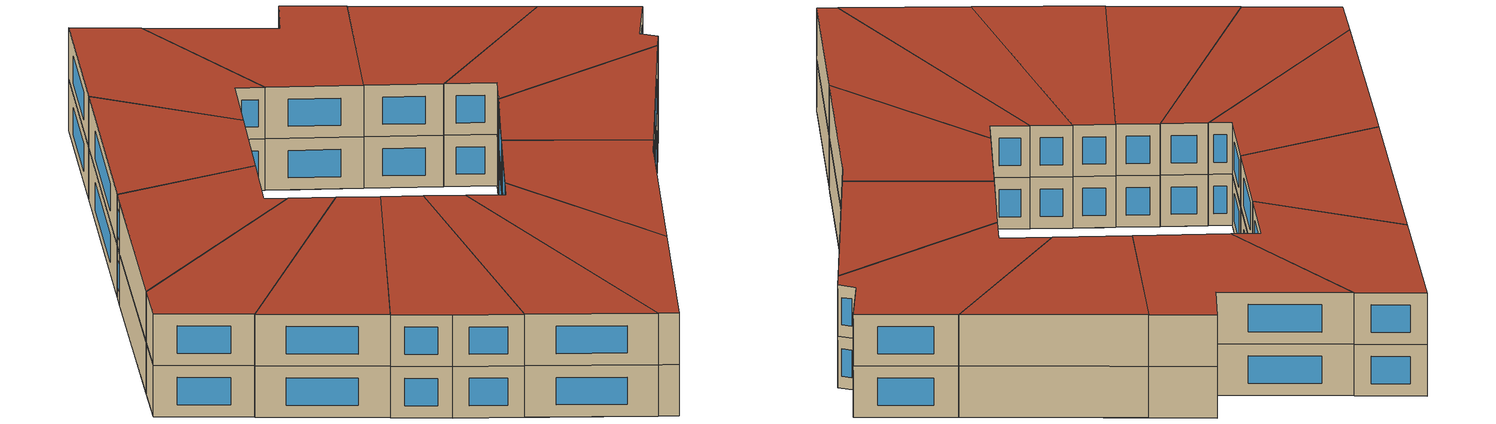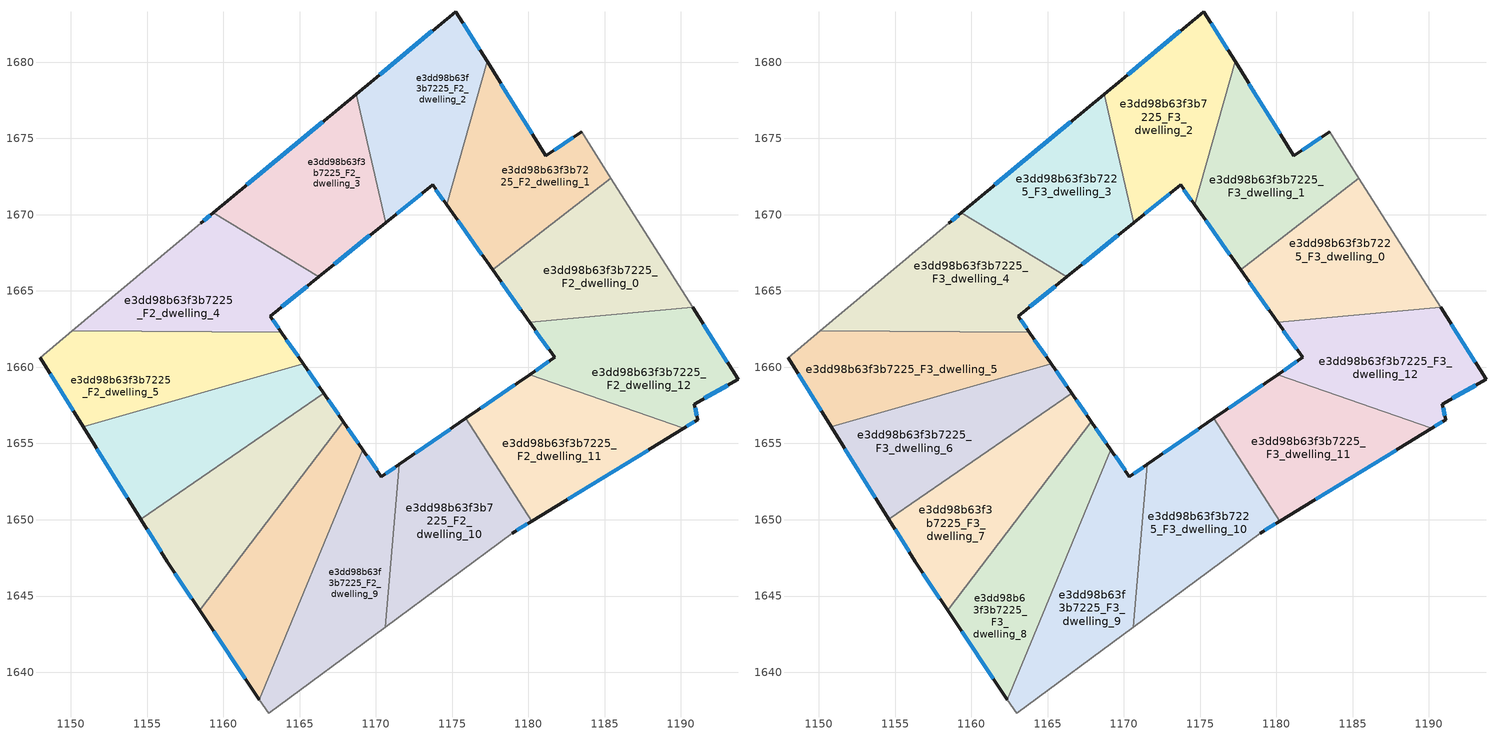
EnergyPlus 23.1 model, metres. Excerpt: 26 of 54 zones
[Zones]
e3dd98b63f3b7225_F2_dwelling_0
 floor to e3dd98b63f3b7225_F1_dwelling_11 (EU_floor_Construction): 1186.7,1670.37 1190.77,1663.92 1180.08,1662.95 1178.22,1665.59 z6
 floor to e3dd98b63f3b7225_F1_dwelling_12 (EU_floor_Construction): 1185.41,1672.4 1186.7,1670.37 1178.22,1665.59 1177.66,1666.39 z6
 wall outside (EU_wall_Construction): 1177.66,1666.39 1180.08,1662.95 z6:9
 wall to e3dd98b63f3b7225_F2_dwelling_1 (EU_wall_Construction): 1185.41,1672.4 1177.66,1666.39 z6:9
 wall adiabatic (EU_wall_Construction): 1190.77,1663.92 1185.41,1672.4 z6:9
 wall to e3dd98b63f3b7225_F2_dwelling_12 (EU_wall_Construction): 1180.08,1662.95 1190.77,1663.92 z6:9
 window (EU_Window_Construction): 1178.23,1665.58 1179.51,1663.76 z6.7:8.3
e3dd98b63f3b7225_F2_dwelling_1
 floor to e3dd98b63f3b7225_F1_dwelling_12 (EU_floor_Construction): 1183.48,1675.45 1185.41,1672.4 1177.66,1666.39 1175.72,1669.13 1179.43,1676.62 1181.15,1673.85 z6
 floor to e3dd98b63f3b7225_F1_dwelling_13 (EU_floor_Construction): 1177.29,1680.05 1179.43,1676.62 1175.72,1669.13 1174.65,1670.64 z6
 wall outside (EU_wall_Construction): 1174.65,1670.64 1177.66,1666.39 / 1183.48,1675.45 1181.15,1673.85 1177.29,1680.05 z6:9
 wall adiabatic (EU_wall_Construction): 1185.41,1672.4 1183.48,1675.45 z6:9
 wall to e3dd98b63f3b7225_F2_dwelling_2 (EU_wall_Construction): 1177.29,1680.05 1174.65,1670.64 z6:9
 window (EU_Window_Construction): 1175.36,1669.64 1176.95,1667.39 / 1180.25,1675.31 1178.2,1678.59 / 1182.94,1675.08 1181.7,1674.23 z6.7:8.3
e3dd98b63f3b7225_F2_dwelling_10
 floor to e3dd98b63f3b7225_F1_dwelling_8 (EU_floor_Construction): 1175.79,1656.56 1179.97,1649.75 1178.94,1649.12 1171.05,1643.28 1171.74,1653.77 z6
 floor to e3dd98b63f3b7225_F1_dwelling_9 (EU_floor_Construction): 1175.9,1656.64 1180.23,1649.92 1179.97,1649.75 1175.79,1656.56 z6
 floor to e3dd98b63f3b7225_F1_dwelling_7 (EU_floor_Construction): 1171.74,1653.77 1171.05,1643.28 1170.62,1642.96 1171.55,1653.64 z6
 wall outside (EU_wall_Construction): 1175.9,1656.64 1171.55,1653.64 / 1178.94,1649.12 1180.23,1649.92 z6:9
 wall to e3dd98b63f3b7225_F2_dwelling_9 (EU_wall_Construction): 1171.55,1653.64 1170.62,1642.96 z6:9
 wall to e3dd98b63f3b7225_F2_dwelling_11 (EU_wall_Construction): 1180.23,1649.92 1175.9,1656.64 z6:9
 wall adiabatic (EU_wall_Construction): 1170.62,1642.96 1178.94,1649.12 z6:9
 window (EU_Window_Construction): 1174.88,1655.94 1172.57,1654.35 / 1179.24,1649.31 1179.93,1649.73 z6.7:8.3
e3dd98b63f3b7225_F2_dwelling_11
 floor to e3dd98b63f3b7225_F1_dwelling_9 (EU_floor_Construction): 1189.22,1655.41 1180.23,1649.92 1175.9,1656.64 1179.7,1659.25 z6
 floor to e3dd98b63f3b7225_F1_dwelling_10 (EU_floor_Construction): 1190.18,1656 1189.22,1655.41 1179.7,1659.25 1180.09,1659.52 z6
 wall outside (EU_wall_Construction): 1180.09,1659.52 1175.9,1656.64 / 1180.23,1649.92 1190.18,1656 z6:9
 wall to e3dd98b63f3b7225_F2_dwelling_12 (EU_wall_Construction): 1190.18,1656 1180.09,1659.52 z6:9
 window (EU_Window_Construction): 1179.11,1658.85 1176.89,1657.32 / 1182.57,1651.34 1187.84,1654.57 z6.7:8.3
e3dd98b63f3b7225_F2_dwelling_12
 floor to e3dd98b63f3b7225_F1_dwelling_10 (EU_floor_Construction): 1191.68,1662.48 1193.74,1659.22 1190.87,1657.57 1191.11,1656.57 1190.18,1656 1180.09,1659.52 1181.71,1660.64 1180.51,1662.34 z6
 floor to e3dd98b63f3b7225_F1_dwelling_11 (EU_floor_Construction): 1190.77,1663.92 1191.68,1662.48 1180.51,1662.34 1180.08,1662.95 z6
 wall outside (EU_wall_Construction): 1180.08,1662.95 1181.71,1660.64 1180.09,1659.52 / 1190.18,1656 1191.11,1656.57 1190.87,1657.57 1193.74,1659.22 1190.77,1663.92 z6:9
 window (EU_Window_Construction): 1181.33,1660.38 1180.47,1659.79 / 1180.47,1662.41 1181.33,1661.18 / 1193.04,1660.32 1191.47,1662.82 / 1191.54,1657.95 1193.07,1658.83 / 1191.05,1656.8 1190.92,1657.33 / 1190.4,1656.14 1190.89,1656.44 z6.7:8.3
e3dd98b63f3b7225_F2_dwelling_2
 floor to e3dd98b63f3b7225_F1_dwelling_13 (EU_floor_Construction): 1175.25,1683.32 1177.29,1680.05 1174.65,1670.64 1173.72,1671.96 1172.3,1670.81 1172.3,1680.87 z6
 floor to e3dd98b63f3b7225_F1_dwelling_0 (EU_floor_Construction): 1172.3,1680.87 1172.3,1670.81 1170.64,1669.47 1168.72,1677.91 z6
 wall outside (EU_wall_Construction): 1170.65,1669.47 1173.72,1671.96 1174.65,1670.64 / 1177.29,1680.05 1175.25,1683.32 1168.72,1677.91 z6:9
 wall to e3dd98b63f3b7225_F2_dwelling_3 (EU_wall_Construction): 1168.72,1677.91 1170.65,1669.47 z6:9
 window (EU_Window_Construction): 1173.94,1671.65 1174.43,1670.95 / 1171.37,1670.06 1173,1671.38 / 1173.71,1682.05 1170.25,1679.18 / 1176.81,1680.82 1175.73,1682.55 z6.7:8.3
e3dd98b63f3b7225_F2_dwelling_3
 floor to e3dd98b63f3b7225_F1_dwelling_0 (EU_floor_Construction): 1168.72,1677.91 1170.64,1669.47 1168.27,1667.55 1163.61,1673.68 z6
 floor to e3dd98b63f3b7225_F1_dwelling_1 (EU_floor_Construction): 1163.61,1673.68 1168.27,1667.55 1166.26,1665.92 1159.34,1670.14 z6
 wall outside (EU_wall_Construction): 1166.26,1665.92 1170.65,1669.47 / 1168.72,1677.91 1159.34,1670.14 z6:9
 wall to e3dd98b63f3b7225_F2_dwelling_4 (EU_wall_Construction): 1159.34,1670.14 1166.26,1665.92 z6:9
 window (EU_Window_Construction): 1167.29,1666.76 1169.61,1668.64 / 1166.51,1676.08 1161.54,1671.96 z6.7:8.3
e3dd98b63f3b7225_F2_dwelling_4
 floor to e3dd98b63f3b7225_F1_dwelling_1 (EU_floor_Construction): 1166.26,1665.92 1164.13,1664.21 1154.91,1666.42 1158.51,1669.45 1159.34,1670.14 z6
 floor to e3dd98b63f3b7225_F1_dwelling_2 (EU_floor_Construction): 1164.13,1664.21 1163.08,1663.35 1163.8,1662.3 1150.11,1662.4 1154.91,1666.42 z6
 wall outside (EU_wall_Construction): 1163.8,1662.3 1163.08,1663.35 1166.26,1665.92 / 1159.34,1670.14 1158.51,1669.45 z6:9
 wall to e3dd98b63f3b7225_F2_dwelling_5 (EU_wall_Construction): 1150.1,1662.4 1163.8,1662.3 z6:9
 wall adiabatic (EU_wall_Construction): 1158.51,1669.45 1150.1,1662.4 z6:9
 window (EU_Window_Construction): 1163.82,1663.96 1165.51,1665.32 / 1163.63,1662.55 1163.25,1663.11 / 1159.15,1669.97 1158.71,1669.61 z6.7:8.3
e3dd98b63f3b7225_F2_dwelling_5
 floor to e3dd98b63f3b7225_F1_dwelling_2 (EU_floor_Construction): 1163.8,1662.3 1164.43,1661.41 1148.55,1659.72 1147.98,1660.62 1150.11,1662.4 z6
 floor to e3dd98b63f3b7225_F1_dwelling_3 (EU_floor_Construction): 1164.43,1661.41 1165.25,1660.22 1150.81,1656.09 1148.55,1659.72 z6
 wall outside (EU_wall_Construction): 1165.25,1660.22 1163.8,1662.3 / 1147.98,1660.62 1150.81,1656.09 z6:9
 wall to e3dd98b63f3b7225_F2_dwelling_6 (EU_wall_Construction): 1150.81,1656.09 1165.25,1660.22 z6:9
 wall adiabatic (EU_wall_Construction): 1150.1,1662.4 1147.98,1660.62 z6:9
 window (EU_Window_Construction): 1164.91,1660.71 1164.14,1661.81 / 1148.65,1659.56 1150.15,1657.15 z6.7:8.3
e3dd98b63f3b7225_F2_dwelling_6
 floor to e3dd98b63f3b7225_F1_dwelling_3 (EU_floor_Construction): 1165.25,1660.22 1165.69,1659.58 1152.06,1654.08 1150.81,1656.09 z6
 floor adiabatic (EU_floor_Construction): 1165.69,1659.58 1166.58,1658.3 1154.59,1650.03 1152.06,1654.08 z6
 wall outside (EU_wall_Construction): 1166.58,1658.3 1165.25,1660.22 / 1150.81,1656.09 1154.59,1650.03 z6:9
 wall to e3dd98b63f3b7225_F2_dwelling_7 (EU_wall_Construction): 1154.59,1650.03 1166.58,1658.3 z6:9
 window (EU_Window_Construction): 1166.27,1658.75 1165.56,1659.77 / 1151.7,1654.67 1153.7,1651.46 z6.7:8.3
e3dd98b63f3b7225_F2_dwelling_7
 floor to e3dd98b63f3b7225_F1_dwelling_5 (EU_floor_Construction): 1166.92,1657.81 1167.87,1656.43 1158.44,1644.08 1156.33,1647.24 1155.57,1648.47 z6
 floor adiabatic (EU_floor_Construction): 1166.58,1658.3 1166.92,1657.81 1155.57,1648.47 1154.59,1650.03 z6
 wall outside (EU_wall_Construction): 1167.87,1656.43 1166.58,1658.3 / 1154.59,1650.03 1156.33,1647.24 1158.44,1644.08 z6:9
 wall to e3dd98b63f3b7225_F2_dwelling_8 (EU_wall_Construction): 1158.44,1644.08 1167.87,1656.43 z6:9
 window (EU_Window_Construction): 1167.57,1656.87 1166.88,1657.86 / 1156.83,1646.5 1157.95,1644.82 / 1155,1649.38 1155.92,1647.9 z6.7:8.3
e3dd98b63f3b7225_F2_dwelling_8
 floor to e3dd98b63f3b7225_F1_dwelling_5 (EU_floor_Construction): 1167.87,1656.43 1168.11,1656.09 1159.18,1642.98 1158.44,1644.08 z6
 floor to e3dd98b63f3b7225_F1_dwelling_6 (EU_floor_Construction): 1168.11,1656.09 1169.14,1654.6 1162.37,1638.21 1159.18,1642.98 z6
 wall outside (EU_wall_Construction): 1169.14,1654.6 1167.87,1656.43 / 1158.44,1644.08 1162.37,1638.21 z6:9
 wall to e3dd98b63f3b7225_F2_dwelling_9 (EU_wall_Construction): 1162.37,1638.21 1169.14,1654.6 z6:9
 window (EU_Window_Construction): 1168.84,1655.03 1168.17,1656 / 1159.36,1642.7 1161.45,1639.59 z6.7:8.3
e3dd98b63f3b7225_F2_dwelling_9
 floor to e3dd98b63f3b7225_F1_dwelling_6 (EU_floor_Construction): 1169.14,1654.6 1169.29,1654.39 1162.83,1637.53 1162.37,1638.21 z6
 floor to e3dd98b63f3b7225_F1_dwelling_7 (EU_floor_Construction): 1171.55,1653.64 1170.62,1642.96 1162.98,1637.3 1162.83,1637.53 1169.29,1654.39 1170.37,1652.83 z6
 wall outside (EU_wall_Construction): 1171.55,1653.64 1170.37,1652.83 1169.14,1654.6 z6:9
 wall adiabatic (EU_wall_Construction): 1162.37,1638.21 1162.98,1637.3 1170.62,1642.96 z6:9
 window (EU_Window_Construction): 1170.08,1653.24 1169.43,1654.18 / 1171.27,1653.45 1170.64,1653.02 z6.7:8.3
e3dd98b63f3b7225_F3_dwelling_0
 floor to e3dd98b63f3b7225_F2_dwelling_0 (EU_floor_Construction): 1185.41,1672.4 1190.77,1663.92 1180.08,1662.95 1177.66,1666.39 z9
 wall outside (EU_wall_Construction): 1177.66,1666.39 1180.08,1662.95 z9:12
 wall to e3dd98b63f3b7225_F3_dwelling_1 (EU_wall_Construction): 1185.41,1672.4 1177.66,1666.39 z9:12
 wall adiabatic (EU_wall_Construction): 1190.77,1663.92 1185.41,1672.4 z9:12
 wall to e3dd98b63f3b7225_F3_dwelling_12 (EU_wall_Construction): 1180.08,1662.95 1190.77,1663.92 z9:12
 window (EU_Window_Construction): 1178.23,1665.58 1179.51,1663.76 z9.7:11.3
 roof outside (EU_roof_Construction): 1190.77,1663.92 1185.41,1672.4 1177.66,1666.39 1180.08,1662.95 z12
e3dd98b63f3b7225_F3_dwelling_1
 floor to e3dd98b63f3b7225_F2_dwelling_1 (EU_floor_Construction): 1183.48,1675.45 1185.41,1672.4 1177.66,1666.39 1174.65,1670.64 1177.29,1680.05 1181.15,1673.85 z9
 wall outside (EU_wall_Construction): 1174.65,1670.64 1177.66,1666.39 / 1183.48,1675.45 1181.15,1673.85 1177.29,1680.05 z9:12
 wall adiabatic (EU_wall_Construction): 1185.41,1672.4 1183.48,1675.45 z9:12
 wall to e3dd98b63f3b7225_F3_dwelling_2 (EU_wall_Construction): 1177.29,1680.05 1174.65,1670.64 z9:12
 window (EU_Window_Construction): 1175.36,1669.64 1176.95,1667.39 / 1180.25,1675.31 1178.2,1678.59 / 1182.94,1675.08 1181.7,1674.23 z9.7:11.3
 roof outside (EU_roof_Construction): 1185.41,1672.4 1183.48,1675.45 1181.15,1673.85 1177.29,1680.05 1174.65,1670.64 1177.66,1666.39 z12
e3dd98b63f3b7225_F3_dwelling_10
 floor to e3dd98b63f3b7225_F2_dwelling_10 (EU_floor_Construction): 1175.9,1656.64 1180.23,1649.92 1178.94,1649.12 1170.62,1642.96 1171.55,1653.64 z9
 wall outside (EU_wall_Construction): 1175.9,1656.64 1171.55,1653.64 / 1178.94,1649.12 1180.23,1649.92 z9:12
 wall to e3dd98b63f3b7225_F3_dwelling_9 (EU_wall_Construction): 1171.55,1653.64 1170.62,1642.96 z9:12
 wall to e3dd98b63f3b7225_F3_dwelling_11 (EU_wall_Construction): 1180.23,1649.92 1175.9,1656.64 z9:12
 wall adiabatic (EU_wall_Construction): 1170.62,1642.96 1178.94,1649.12 z9:12
 window (EU_Window_Construction): 1174.88,1655.94 1172.57,1654.35 / 1179.24,1649.31 1179.93,1649.73 z9.7:11.3
 roof outside (EU_roof_Construction): 1178.94,1649.12 1180.23,1649.92 1175.9,1656.64 1171.55,1653.64 1170.62,1642.96 z12
e3dd98b63f3b7225_F3_dwelling_11
 floor to e3dd98b63f3b7225_F2_dwelling_11 (EU_floor_Construction): 1190.18,1656 1180.23,1649.92 1175.9,1656.64 1180.09,1659.52 z9
 wall outside (EU_wall_Construction): 1180.09,1659.52 1175.9,1656.64 / 1180.23,1649.92 1190.18,1656 z9:12
 wall to e3dd98b63f3b7225_F3_dwelling_12 (EU_wall_Construction): 1190.18,1656 1180.09,1659.52 z9:12
 window (EU_Window_Construction): 1179.11,1658.85 1176.89,1657.32 / 1182.57,1651.34 1187.84,1654.57 z9.7:11.3
 roof outside (EU_roof_Construction): 1190.18,1656 1180.09,1659.52 1175.9,1656.64 1180.23,1649.92 z12
e3dd98b63f3b7225_F3_dwelling_12
 floor to e3dd98b63f3b7225_F2_dwelling_12 (EU_floor_Construction): 1190.77,1663.92 1193.74,1659.22 1190.87,1657.57 1191.11,1656.57 1190.18,1656 1180.09,1659.52 1181.71,1660.64 1180.08,1662.95 z9
 wall outside (EU_wall_Construction): 1180.08,1662.95 1181.71,1660.64 1180.09,1659.52 / 1190.18,1656 1191.11,1656.57 1190.87,1657.57 1193.74,1659.22 1190.77,1663.92 z9:12
 window (EU_Window_Construction): 1181.33,1660.38 1180.47,1659.79 / 1180.47,1662.41 1181.33,1661.18 / 1193.04,1660.32 1191.47,1662.82 / 1191.54,1657.95 1193.07,1658.83 / 1191.05,1656.8 1190.92,1657.33 / 1190.4,1656.14 1190.89,1656.44 z9.7:11.3
 roof outside (EU_roof_Construction): 1191.11,1656.57 1190.87,1657.57 1193.74,1659.22 1190.77,1663.92 1180.08,1662.95 1181.71,1660.64 1180.09,1659.52 1190.18,1656 z12
e3dd98b63f3b7225_F3_dwelling_2
 floor to e3dd98b63f3b7225_F2_dwelling_2 (EU_floor_Construction): 1175.25,1683.32 1177.29,1680.05 1174.65,1670.64 1173.72,1671.96 1170.65,1669.47 1168.72,1677.91 z9
 wall outside (EU_wall_Construction): 1170.65,1669.47 1173.72,1671.96 1174.65,1670.64 / 1177.29,1680.05 1175.25,1683.32 1168.72,1677.91 z9:12
 wall to e3dd98b63f3b7225_F3_dwelling_3 (EU_wall_Construction): 1168.72,1677.91 1170.65,1669.47 z9:12
 window (EU_Window_Construction): 1173.94,1671.65 1174.43,1670.95 / 1171.37,1670.06 1173,1671.38 / 1173.71,1682.05 1170.25,1679.18 / 1176.81,1680.82 1175.73,1682.55 z9.7:11.3
 roof outside (EU_roof_Construction): 1174.65,1670.64 1177.29,1680.05 1175.25,1683.32 1168.72,1677.91 1170.65,1669.47 1173.72,1671.96 z12
e3dd98b63f3b7225_F3_dwelling_3
 floor to e3dd98b63f3b7225_F2_dwelling_3 (EU_floor_Construction): 1168.72,1677.91 1170.65,1669.47 1166.26,1665.92 1159.34,1670.14 z9
 wall outside (EU_wall_Construction): 1166.26,1665.92 1170.65,1669.47 / 1168.72,1677.91 1159.34,1670.14 z9:12
 wall to e3dd98b63f3b7225_F3_dwelling_4 (EU_wall_Construction): 1159.34,1670.14 1166.26,1665.92 z9:12
 window (EU_Window_Construction): 1167.29,1666.76 1169.61,1668.64 / 1166.51,1676.08 1161.54,1671.96 z9.7:11.3
 roof outside (EU_roof_Construction): 1170.65,1669.47 1168.72,1677.91 1159.34,1670.14 1166.26,1665.92 z12
e3dd98b63f3b7225_F3_dwelling_4
 floor to e3dd98b63f3b7225_F2_dwelling_4 (EU_floor_Construction): 1166.26,1665.92 1163.08,1663.35 1163.8,1662.3 1150.1,1662.4 1158.51,1669.45 1159.34,1670.14 z9
 wall outside (EU_wall_Construction): 1163.8,1662.3 1163.08,1663.35 1166.26,1665.92 / 1159.34,1670.14 1158.51,1669.45 z9:12
 wall to e3dd98b63f3b7225_F3_dwelling_5 (EU_wall_Construction): 1150.1,1662.4 1163.8,1662.3 z9:12
 wall adiabatic (EU_wall_Construction): 1158.51,1669.45 1150.1,1662.4 z9:12
 window (EU_Window_Construction): 1163.82,1663.96 1165.51,1665.32 / 1163.63,1662.55 1163.25,1663.11 / 1159.15,1669.97 1158.71,1669.61 z9.7:11.3
 roof outside (EU_roof_Construction): 1163.8,1662.3 1163.08,1663.35 1166.26,1665.92 1159.34,1670.14 1158.51,1669.45 1150.1,1662.4 z12
e3dd98b63f3b7225_F3_dwelling_5
 floor to e3dd98b63f3b7225_F2_dwelling_5 (EU_floor_Construction): 1163.8,1662.3 1165.25,1660.22 1150.81,1656.09 1147.98,1660.62 1150.1,1662.4 z9
 wall outside (EU_wall_Construction): 1165.25,1660.22 1163.8,1662.3 / 1147.98,1660.62 1150.81,1656.09 z9:12
 wall to e3dd98b63f3b7225_F3_dwelling_6 (EU_wall_Construction): 1150.81,1656.09 1165.25,1660.22 z9:12
 wall adiabatic (EU_wall_Construction): 1150.1,1662.4 1147.98,1660.62 z9:12
 window (EU_Window_Construction): 1164.91,1660.71 1164.14,1661.81 / 1148.65,1659.56 1150.15,1657.15 z9.7:11.3
 roof outside (EU_roof_Construction): 1165.25,1660.22 1163.8,1662.3 1150.1,1662.4 1147.98,1660.62 1150.81,1656.09 z12
e3dd98b63f3b7225_F3_dwelling_6
 floor to e3dd98b63f3b7225_F2_dwelling_6 (EU_floor_Construction): 1165.25,1660.22 1166.58,1658.3 1154.59,1650.03 1150.81,1656.09 z9
 wall outside (EU_wall_Construction): 1166.58,1658.3 1165.25,1660.22 / 1150.81,1656.09 1154.59,1650.03 z9:12
 wall to e3dd98b63f3b7225_F3_dwelling_7 (EU_wall_Construction): 1154.59,1650.03 1166.58,1658.3 z9:12
 window (EU_Window_Construction): 1166.27,1658.75 1165.56,1659.77 / 1151.7,1654.67 1153.7,1651.46 z9.7:11.3
 roof outside (EU_roof_Construction): 1166.58,1658.3 1165.25,1660.22 1150.81,1656.09 1154.59,1650.03 z12
e3dd98b63f3b7225_F3_dwelling_7
 floor to e3dd98b63f3b7225_F2_dwelling_7 (EU_floor_Construction): 1166.58,1658.3 1167.87,1656.43 1158.44,1644.08 1156.33,1647.24 1154.59,1650.03 z9
 wall outside (EU_wall_Construction): 1167.87,1656.43 1166.58,1658.3 / 1154.59,1650.03 1156.33,1647.24 1158.44,1644.08 z9:12
 wall to e3dd98b63f3b7225_F3_dwelling_8 (EU_wall_Construction): 1158.44,1644.08 1167.87,1656.43 z9:12
 window (EU_Window_Construction): 1167.57,1656.87 1166.88,1657.86 / 1156.83,1646.5 1157.95,1644.82 / 1155,1649.38 1155.92,1647.9 z9.7:11.3
 roof outside (EU_roof_Construction): 1158.44,1644.08 1167.87,1656.43 1166.58,1658.3 1154.59,1650.03 1156.33,1647.24 z12
e3dd98b63f3b7225_F3_dwelling_8
 floor to e3dd98b63f3b7225_F2_dwelling_8 (EU_floor_Construction): 1167.87,1656.43 1169.14,1654.6 1162.37,1638.21 1158.44,1644.08 z9
 wall outside (EU_wall_Construction): 1169.14,1654.6 1167.87,1656.43 / 1158.44,1644.08 1162.37,1638.21 z9:12
 wall to e3dd98b63f3b7225_F3_dwelling_9 (EU_wall_Construction): 1162.37,1638.21 1169.14,1654.6 z9:12
 window (EU_Window_Construction): 1168.84,1655.03 1168.17,1656 / 1159.36,1642.7 1161.45,1639.59 z9.7:11.3
 roof outside (EU_roof_Construction): 1162.37,1638.21 1169.14,1654.6 1167.87,1656.43 1158.44,1644.08 z12
e3dd98b63f3b7225_F3_dwelling_9
 floor to e3dd98b63f3b7225_F2_dwelling_9 (EU_floor_Construction): 1171.55,1653.64 1170.62,1642.96 1162.98,1637.3 1162.37,1638.21 1169.14,1654.6 1170.37,1652.83 z9
 wall outside (EU_wall_Construction): 1171.55,1653.64 1170.37,1652.83 1169.14,1654.6 z9:12
 wall adiabatic (EU_wall_Construction): 1162.37,1638.21 1162.98,1637.3 1170.62,1642.96 z9:12
 window (EU_Window_Construction): 1170.08,1653.24 1169.43,1654.18 / 1171.27,1653.45 1170.64,1653.02 z9.7:11.3
 roof outside (EU_roof_Construction): 1170.62,1642.96 1171.55,1653.64 1170.37,1652.83 1169.14,1654.6 1162.37,1638.21 1162.98,1637.3 z12
[Building]
EU S2 Campaign: North Axis=0; Terrain=City; Solar Distribution=FullExterior
[Site:Location]
Budapest.Ferenc.Liszt.Intl.AP: Latitude=47.437; Longitude=19.256; Time Zone=1; Elevation=185
[SizingPeriod:WeatherFileDays]
AnnualSizingPeriod: Begin Month=1; Begin Day of Month=1; End Month=12; End Day of Month=31; Day of Week for Start Day=Monday; Use Weather File Daylight Saving Period=No; Use Weather File Rain and Snow Indicators=No
[MATERIAL]
EU_InternalMass_Material: Roughness=MediumRough; Thickness=0.1; Conductivity=1; Density=1800; Specific Heat=900; Thermal Absorptance=0.9; Solar Absorptance=0.7; Visible Absorptance=0.7
[MATERIAL:NOMASS] Roughness=MediumRough; Thermal Absorptance=0.9; Solar Absorptance=0.7; Visible Absorptance=0.7
Name | Thermal Resistance
EU_wall_NoMass | 0.832559
EU_roof_NoMass | 1.39638
EU_floor_NoMass | 0.872794
[WINDOWMATERIAL:SIMPLEGLAZINGSYSTEM]
EU_Window_SimpleGlazing: UFactor=2.79869; Solar Heat Gain Coefficient=0.75; Visible Transmittance=0.75
[CONSTRUCTION]
EU_wall_Construction: EU_wall_NoMass
EU_roof_Construction: EU_roof_NoMass
EU_floor_Construction: EU_floor_NoMass
EU_Window_Construction: EU_Window_SimpleGlazing
EU_InternalMass_Construction: EU_InternalMass_Material
[ZONE] Type=1; Multiplier=1; Ceiling Height=autocalculate; Floor Area=autocalculate; Part of Total Floor Area=Yes
Name | Volume
e3dd98b63f3b7225_F2_dwelling_0; e3dd98b63f3b7225_F3_dwelling_0 | 205.609
e3dd98b63f3b7225_F2_dwelling_1; e3dd98b63f3b7225_F3_dwelling_1; e3dd98b63f3b7225_F2_dwelling_3; e3dd98b63f3b7225_F3_dwelling_3; e3dd98b63f3b7225_F2_dwelling_9; e3dd98b63f3b7225_F3_dwelling_9 | 205.615
e3dd98b63f3b7225_F2_dwelling_10; e3dd98b63f3b7225_F3_dwelling_10 | 205.63
e3dd98b63f3b7225_F2_dwelling_11; e3dd98b63f3b7225_F3_dwelling_11 | 205.608
e3dd98b63f3b7225_F2_dwelling_12; e3dd98b63f3b7225_F3_dwelling_12; e3dd98b63f3b7225_F2_dwelling_4; e3dd98b63f3b7225_F3_dwelling_4 | 205.619
e3dd98b63f3b7225_F2_dwelling_2; e3dd98b63f3b7225_F3_dwelling_2 | 205.641
e3dd98b63f3b7225_F2_dwelling_5; e3dd98b63f3b7225_F3_dwelling_5 | 205.631
e3dd98b63f3b7225_F2_dwelling_6; e3dd98b63f3b7225_F3_dwelling_6 | 205.596
e3dd98b63f3b7225_F2_dwelling_7; e3dd98b63f3b7225_F3_dwelling_7 | 205.628
e3dd98b63f3b7225_F2_dwelling_8; e3dd98b63f3b7225_F3_dwelling_8 | 205.6
[INTERNALMASS] Construction=EU_InternalMass_Construction
Name | Zone or ZoneList | Surface Area
e3dd98b63f3b7225_F2_dwelling_0_EU_InternalMass | e3dd98b63f3b7225_F2_dwelling_0 | 68.5364
e3dd98b63f3b7225_F2_dwelling_1_EU_InternalMass | e3dd98b63f3b7225_F2_dwelling_1 | 68.538
e3dd98b63f3b7225_F2_dwelling_2_EU_InternalMass | e3dd98b63f3b7225_F2_dwelling_2 | 68.547
e3dd98b63f3b7225_F2_dwelling_3_EU_InternalMass | e3dd98b63f3b7225_F2_dwelling_3 | 68.5383
e3dd98b63f3b7225_F2_dwelling_4_EU_InternalMass | e3dd98b63f3b7225_F2_dwelling_4 | 68.5396
e3dd98b63f3b7225_F2_dwelling_5_EU_InternalMass | e3dd98b63f3b7225_F2_dwelling_5 | 68.5438
e3dd98b63f3b7225_F2_dwelling_6_EU_InternalMass | e3dd98b63f3b7225_F2_dwelling_6 | 68.532
e3dd98b63f3b7225_F2_dwelling_7_EU_InternalMass | e3dd98b63f3b7225_F2_dwelling_7 | 68.5424
e3dd98b63f3b7225_F2_dwelling_8_EU_InternalMass | e3dd98b63f3b7225_F2_dwelling_8 | 68.5333
e3dd98b63f3b7225_F2_dwelling_9_EU_InternalMass | e3dd98b63f3b7225_F2_dwelling_9 | 68.538
e3dd98b63f3b7225_F2_dwelling_10_EU_InternalMass | e3dd98b63f3b7225_F2_dwelling_10 | 68.5434
e3dd98b63f3b7225_F2_dwelling_11_EU_InternalMass | e3dd98b63f3b7225_F2_dwelling_11 | 68.5359
e3dd98b63f3b7225_F2_dwelling_12_EU_InternalMass | e3dd98b63f3b7225_F2_dwelling_12 | 68.5395
e3dd98b63f3b7225_F3_dwelling_0_EU_InternalMass | e3dd98b63f3b7225_F3_dwelling_0 | 68.5364
e3dd98b63f3b7225_F3_dwelling_1_EU_InternalMass | e3dd98b63f3b7225_F3_dwelling_1 | 68.538
e3dd98b63f3b7225_F3_dwelling_2_EU_InternalMass | e3dd98b63f3b7225_F3_dwelling_2 | 68.547
e3dd98b63f3b7225_F3_dwelling_3_EU_InternalMass | e3dd98b63f3b7225_F3_dwelling_3 | 68.5383
e3dd98b63f3b7225_F3_dwelling_4_EU_InternalMass | e3dd98b63f3b7225_F3_dwelling_4 | 68.5396
e3dd98b63f3b7225_F3_dwelling_5_EU_InternalMass | e3dd98b63f3b7225_F3_dwelling_5 | 68.5438
e3dd98b63f3b7225_F3_dwelling_6_EU_InternalMass | e3dd98b63f3b7225_F3_dwelling_6 | 68.532
e3dd98b63f3b7225_F3_dwelling_7_EU_InternalMass | e3dd98b63f3b7225_F3_dwelling_7 | 68.5424
e3dd98b63f3b7225_F3_dwelling_8_EU_InternalMass | e3dd98b63f3b7225_F3_dwelling_8 | 68.5333
e3dd98b63f3b7225_F3_dwelling_9_EU_InternalMass | e3dd98b63f3b7225_F3_dwelling_9 | 68.538
e3dd98b63f3b7225_F3_dwelling_10_EU_InternalMass | e3dd98b63f3b7225_F3_dwelling_10 | 68.5434
e3dd98b63f3b7225_F3_dwelling_11_EU_InternalMass | e3dd98b63f3b7225_F3_dwelling_11 | 68.5359
e3dd98b63f3b7225_F3_dwelling_12_EU_InternalMass | e3dd98b63f3b7225_F3_dwelling_12 | 68.5395
[OTHEREQUIPMENT] Fuel Type=Electricity; Design Level Calculation Method=Watts/Area; Power per Zone Floor Area=1; Fraction Latent=0; Fraction Radiant=0; Fraction Lost=0; Carbon Dioxide Generation Rate=0; EndUse Subcategory=EU_Step8_InternalGains
Name | Zone or ZoneList or Space or SpaceList | Schedule
EU_Step8_InternalGain_e3dd98b63f3b7225_F2_dwelling_0_f000 | e3dd98b63f3b7225_F2_dwelling_0 | EU_Step8_GainSchedule_e3dd98b63f3b7225_F2_dwelling_0_f000
EU_Step8_InternalGain_e3dd98b63f3b7225_F2_dwelling_1_f000 | e3dd98b63f3b7225_F2_dwelling_1 | EU_Step8_GainSchedule_e3dd98b63f3b7225_F2_dwelling_1_f000
EU_Step8_InternalGain_e3dd98b63f3b7225_F2_dwelling_2_f000 | e3dd98b63f3b7225_F2_dwelling_2 | EU_Step8_GainSchedule_e3dd98b63f3b7225_F2_dwelling_2_f000
EU_Step8_InternalGain_e3dd98b63f3b7225_F2_dwelling_3_f000 | e3dd98b63f3b7225_F2_dwelling_3 | EU_Step8_GainSchedule_e3dd98b63f3b7225_F2_dwelling_3_f000
EU_Step8_InternalGain_e3dd98b63f3b7225_F2_dwelling_4_f000 | e3dd98b63f3b7225_F2_dwelling_4 | EU_Step8_GainSchedule_e3dd98b63f3b7225_F2_dwelling_4_f000
EU_Step8_InternalGain_e3dd98b63f3b7225_F2_dwelling_5_f000 | e3dd98b63f3b7225_F2_dwelling_5 | EU_Step8_GainSchedule_e3dd98b63f3b7225_F2_dwelling_5_f000
EU_Step8_InternalGain_e3dd98b63f3b7225_F2_dwelling_6_f000 | e3dd98b63f3b7225_F2_dwelling_6 | EU_Step8_GainSchedule_e3dd98b63f3b7225_F2_dwelling_6_f000
EU_Step8_InternalGain_e3dd98b63f3b7225_F2_dwelling_7_f000 | e3dd98b63f3b7225_F2_dwelling_7 | EU_Step8_GainSchedule_e3dd98b63f3b7225_F2_dwelling_7_f000
EU_Step8_InternalGain_e3dd98b63f3b7225_F2_dwelling_8_f000 | e3dd98b63f3b7225_F2_dwelling_8 | EU_Step8_GainSchedule_e3dd98b63f3b7225_F2_dwelling_8_f000
EU_Step8_InternalGain_e3dd98b63f3b7225_F2_dwelling_9_f000 | e3dd98b63f3b7225_F2_dwelling_9 | EU_Step8_GainSchedule_e3dd98b63f3b7225_F2_dwelling_9_f000
EU_Step8_InternalGain_e3dd98b63f3b7225_F2_dwelling_10_f000 | e3dd98b63f3b7225_F2_dwelling_10 | EU_Step8_GainSchedule_e3dd98b63f3b7225_F2_dwelling_10_f000
EU_Step8_InternalGain_e3dd98b63f3b7225_F2_dwelling_11_f000 | e3dd98b63f3b7225_F2_dwelling_11 | EU_Step8_GainSchedule_e3dd98b63f3b7225_F2_dwelling_11_f000
EU_Step8_InternalGain_e3dd98b63f3b7225_F2_dwelling_12_f000 | e3dd98b63f3b7225_F2_dwelling_12 | EU_Step8_GainSchedule_e3dd98b63f3b7225_F2_dwelling_12_f000
EU_Step8_InternalGain_e3dd98b63f3b7225_F3_dwelling_0_f000 | e3dd98b63f3b7225_F3_dwelling_0 | EU_Step8_GainSchedule_e3dd98b63f3b7225_F3_dwelling_0_f000
EU_Step8_InternalGain_e3dd98b63f3b7225_F3_dwelling_1_f000 | e3dd98b63f3b7225_F3_dwelling_1 | EU_Step8_GainSchedule_e3dd98b63f3b7225_F3_dwelling_1_f000
EU_Step8_InternalGain_e3dd98b63f3b7225_F3_dwelling_2_f000 | e3dd98b63f3b7225_F3_dwelling_2 | EU_Step8_GainSchedule_e3dd98b63f3b7225_F3_dwelling_2_f000
EU_Step8_InternalGain_e3dd98b63f3b7225_F3_dwelling_3_f000 | e3dd98b63f3b7225_F3_dwelling_3 | EU_Step8_GainSchedule_e3dd98b63f3b7225_F3_dwelling_3_f000
EU_Step8_InternalGain_e3dd98b63f3b7225_F3_dwelling_4_f000 | e3dd98b63f3b7225_F3_dwelling_4 | EU_Step8_GainSchedule_e3dd98b63f3b7225_F3_dwelling_4_f000
EU_Step8_InternalGain_e3dd98b63f3b7225_F3_dwelling_5_f000 | e3dd98b63f3b7225_F3_dwelling_5 | EU_Step8_GainSchedule_e3dd98b63f3b7225_F3_dwelling_5_f000
EU_Step8_InternalGain_e3dd98b63f3b7225_F3_dwelling_6_f000 | e3dd98b63f3b7225_F3_dwelling_6 | EU_Step8_GainSchedule_e3dd98b63f3b7225_F3_dwelling_6_f000
EU_Step8_InternalGain_e3dd98b63f3b7225_F3_dwelling_7_f000 | e3dd98b63f3b7225_F3_dwelling_7 | EU_Step8_GainSchedule_e3dd98b63f3b7225_F3_dwelling_7_f000
EU_Step8_InternalGain_e3dd98b63f3b7225_F3_dwelling_8_f000 | e3dd98b63f3b7225_F3_dwelling_8 | EU_Step8_GainSchedule_e3dd98b63f3b7225_F3_dwelling_8_f000
EU_Step8_InternalGain_e3dd98b63f3b7225_F3_dwelling_9_f000 | e3dd98b63f3b7225_F3_dwelling_9 | EU_Step8_GainSchedule_e3dd98b63f3b7225_F3_dwelling_9_f000
EU_Step8_InternalGain_e3dd98b63f3b7225_F3_dwelling_10_f000 | e3dd98b63f3b7225_F3_dwelling_10 | EU_Step8_GainSchedule_e3dd98b63f3b7225_F3_dwelling_10_f000
EU_Step8_InternalGain_e3dd98b63f3b7225_F3_dwelling_11_f000 | e3dd98b63f3b7225_F3_dwelling_11 | EU_Step8_GainSchedule_e3dd98b63f3b7225_F3_dwelling_11_f000
EU_Step8_InternalGain_e3dd98b63f3b7225_F3_dwelling_12_f000 | e3dd98b63f3b7225_F3_dwelling_12 | EU_Step8_GainSchedule_e3dd98b63f3b7225_F3_dwelling_12_f000
[ZONEVENTILATION:DESIGNFLOWRATE] Schedule=EU_AlwaysOn; Design Flow Rate Calculation Method=AirChanges/Hour; Air Changes per Hour=0.475469; Ventilation Type=Natural; Fan Pressure Rise=0; Fan Total Efficiency=1; Constant Term Coefficient=1; Temperature Term Coefficient=0; Velocity Term Coefficient=0; Velocity Squared Term Coefficient=0; Minimum Indoor Temperature=-100; Maximum Indoor Temperature=100; Delta Temperature=-100; Minimum Outdoor Temperature=-100; Maximum Outdoor Temperature=100; Maximum Wind Speed=40
Name | Zone or ZoneList or Space or SpaceList
EU_ConstantAir_e3dd98b63f3b7225_F2_dwelling_0 | e3dd98b63f3b7225_F2_dwelling_0
EU_ConstantAir_e3dd98b63f3b7225_F2_dwelling_1 | e3dd98b63f3b7225_F2_dwelling_1
EU_ConstantAir_e3dd98b63f3b7225_F2_dwelling_2 | e3dd98b63f3b7225_F2_dwelling_2
EU_ConstantAir_e3dd98b63f3b7225_F2_dwelling_3 | e3dd98b63f3b7225_F2_dwelling_3
EU_ConstantAir_e3dd98b63f3b7225_F2_dwelling_4 | e3dd98b63f3b7225_F2_dwelling_4
EU_ConstantAir_e3dd98b63f3b7225_F2_dwelling_5 | e3dd98b63f3b7225_F2_dwelling_5
EU_ConstantAir_e3dd98b63f3b7225_F2_dwelling_6 | e3dd98b63f3b7225_F2_dwelling_6
EU_ConstantAir_e3dd98b63f3b7225_F2_dwelling_7 | e3dd98b63f3b7225_F2_dwelling_7
EU_ConstantAir_e3dd98b63f3b7225_F2_dwelling_8 | e3dd98b63f3b7225_F2_dwelling_8
EU_ConstantAir_e3dd98b63f3b7225_F2_dwelling_9 | e3dd98b63f3b7225_F2_dwelling_9
EU_ConstantAir_e3dd98b63f3b7225_F2_dwelling_10 | e3dd98b63f3b7225_F2_dwelling_10
EU_ConstantAir_e3dd98b63f3b7225_F2_dwelling_11 | e3dd98b63f3b7225_F2_dwelling_11
EU_ConstantAir_e3dd98b63f3b7225_F2_dwelling_12 | e3dd98b63f3b7225_F2_dwelling_12
EU_ConstantAir_e3dd98b63f3b7225_F3_dwelling_0 | e3dd98b63f3b7225_F3_dwelling_0
EU_ConstantAir_e3dd98b63f3b7225_F3_dwelling_1 | e3dd98b63f3b7225_F3_dwelling_1
EU_ConstantAir_e3dd98b63f3b7225_F3_dwelling_2 | e3dd98b63f3b7225_F3_dwelling_2
EU_ConstantAir_e3dd98b63f3b7225_F3_dwelling_3 | e3dd98b63f3b7225_F3_dwelling_3
EU_ConstantAir_e3dd98b63f3b7225_F3_dwelling_4 | e3dd98b63f3b7225_F3_dwelling_4
EU_ConstantAir_e3dd98b63f3b7225_F3_dwelling_5 | e3dd98b63f3b7225_F3_dwelling_5
EU_ConstantAir_e3dd98b63f3b7225_F3_dwelling_6 | e3dd98b63f3b7225_F3_dwelling_6
EU_ConstantAir_e3dd98b63f3b7225_F3_dwelling_7 | e3dd98b63f3b7225_F3_dwelling_7
EU_ConstantAir_e3dd98b63f3b7225_F3_dwelling_8 | e3dd98b63f3b7225_F3_dwelling_8
EU_ConstantAir_e3dd98b63f3b7225_F3_dwelling_9 | e3dd98b63f3b7225_F3_dwelling_9
EU_ConstantAir_e3dd98b63f3b7225_F3_dwelling_10 | e3dd98b63f3b7225_F3_dwelling_10
EU_ConstantAir_e3dd98b63f3b7225_F3_dwelling_11 | e3dd98b63f3b7225_F3_dwelling_11
EU_ConstantAir_e3dd98b63f3b7225_F3_dwelling_12 | e3dd98b63f3b7225_F3_dwelling_12
[HVACTEMPLATE:THERMOSTAT] Constant Heating Setpoint=20; Constant Cooling Setpoint=50
EU_HeatOnly_e3dd98b63f3b7225_F1_dwelling_11; EU_HeatOnly_e3dd98b63f3b7225_F1_dwelling_12; EU_HeatOnly_e3dd98b63f3b7225_F1_dwelling_13; EU_HeatOnly_e3dd98b63f3b7225_F2_dwelling_0; EU_HeatOnly_e3dd98b63f3b7225_F2_dwelling_1; EU_HeatOnly_e3dd98b63f3b7225_F2_dwelling_2; EU_HeatOnly_e3dd98b63f3b7225_F2_dwelling_3; EU_HeatOnly_e3dd98b63f3b7225_F2_dwelling_4; EU_HeatOnly_e3dd98b63f3b7225_F2_dwelling_5; EU_HeatOnly_e3dd98b63f3b7225_F2_dwelling_6; EU_HeatOnly_e3dd98b63f3b7225_F2_dwelling_7; EU_HeatOnly_e3dd98b63f3b7225_F2_dwelling_8; EU_HeatOnly_e3dd98b63f3b7225_F2_dwelling_9; EU_HeatOnly_e3dd98b63f3b7225_F2_dwelling_10; EU_HeatOnly_e3dd98b63f3b7225_F2_dwelling_11; EU_HeatOnly_e3dd98b63f3b7225_F2_dwelling_12; EU_HeatOnly_e3dd98b63f3b7225_F3_dwelling_0; EU_HeatOnly_e3dd98b63f3b7225_F3_dwelling_1; EU_HeatOnly_e3dd98b63f3b7225_F3_dwelling_2; EU_HeatOnly_e3dd98b63f3b7225_F3_dwelling_3; EU_HeatOnly_e3dd98b63f3b7225_F3_dwelling_4; EU_HeatOnly_e3dd98b63f3b7225_F3_dwelling_5; EU_HeatOnly_e3dd98b63f3b7225_F3_dwelling_6; EU_HeatOnly_e3dd98b63f3b7225_F3_dwelling_7; EU_HeatOnly_e3dd98b63f3b7225_F3_dwelling_8; EU_HeatOnly_e3dd98b63f3b7225_F3_dwelling_9; EU_HeatOnly_e3dd98b63f3b7225_F3_dwelling_10; EU_HeatOnly_e3dd98b63f3b7225_F3_dwelling_11; EU_HeatOnly_e3dd98b63f3b7225_F3_dwelling_12
[HVACTEMPLATE:ZONE:IDEALLOADSAIRSYSTEM] System Availability Schedule=EU_AlwaysOn; Maximum Heating Supply Air Temperature=50; Minimum Cooling Supply Air Temperature=13; Maximum Heating Supply Air Humidity Ratio=0.0156; Minimum Cooling Supply Air Humidity Ratio=0.0077; Heating Limit=NoLimit; Cooling Limit=NoLimit; Heating Availability Schedule=EU_AlwaysOn; Cooling Availability Schedule=EU_CoolingOff; Dehumidification Control Type=ConstantSensibleHeatRatio; Cooling Sensible Heat Ratio=0.7; Dehumidification Setpoint=60; Humidification Control Type=None; Humidification Setpoint=30; Outdoor Air Method=None; Outdoor Air Flow Rate per Person=0.00944; Outdoor Air Flow Rate per Zone Floor Area=0; Outdoor Air Flow Rate per Zone=0; Demand Controlled Ventilation Type=None; Outdoor Air Economizer Type=NoEconomizer; Heat Recovery Type=None; Sensible Heat Recovery Effectiveness=0.7; Latent Heat Recovery Effectiveness=0.65
Name | Template Thermostat
e3dd98b63f3b7225_F2_dwelling_0 | EU_HeatOnly_e3dd98b63f3b7225_F2_dwelling_0
e3dd98b63f3b7225_F2_dwelling_1 | EU_HeatOnly_e3dd98b63f3b7225_F2_dwelling_1
e3dd98b63f3b7225_F2_dwelling_2 | EU_HeatOnly_e3dd98b63f3b7225_F2_dwelling_2
e3dd98b63f3b7225_F2_dwelling_3 | EU_HeatOnly_e3dd98b63f3b7225_F2_dwelling_3
e3dd98b63f3b7225_F2_dwelling_4 | EU_HeatOnly_e3dd98b63f3b7225_F2_dwelling_4
e3dd98b63f3b7225_F2_dwelling_5 | EU_HeatOnly_e3dd98b63f3b7225_F2_dwelling_5
e3dd98b63f3b7225_F2_dwelling_6 | EU_HeatOnly_e3dd98b63f3b7225_F2_dwelling_6
e3dd98b63f3b7225_F2_dwelling_7 | EU_HeatOnly_e3dd98b63f3b7225_F2_dwelling_7
e3dd98b63f3b7225_F2_dwelling_8 | EU_HeatOnly_e3dd98b63f3b7225_F2_dwelling_8
e3dd98b63f3b7225_F2_dwelling_9 | EU_HeatOnly_e3dd98b63f3b7225_F2_dwelling_9
e3dd98b63f3b7225_F2_dwelling_10 | EU_HeatOnly_e3dd98b63f3b7225_F2_dwelling_10
e3dd98b63f3b7225_F2_dwelling_11 | EU_HeatOnly_e3dd98b63f3b7225_F2_dwelling_11
e3dd98b63f3b7225_F2_dwelling_12 | EU_HeatOnly_e3dd98b63f3b7225_F2_dwelling_12
e3dd98b63f3b7225_F3_dwelling_0 | EU_HeatOnly_e3dd98b63f3b7225_F3_dwelling_0
e3dd98b63f3b7225_F3_dwelling_1 | EU_HeatOnly_e3dd98b63f3b7225_F3_dwelling_1
e3dd98b63f3b7225_F3_dwelling_2 | EU_HeatOnly_e3dd98b63f3b7225_F3_dwelling_2
e3dd98b63f3b7225_F3_dwelling_3 | EU_HeatOnly_e3dd98b63f3b7225_F3_dwelling_3
e3dd98b63f3b7225_F3_dwelling_4 | EU_HeatOnly_e3dd98b63f3b7225_F3_dwelling_4
e3dd98b63f3b7225_F3_dwelling_5 | EU_HeatOnly_e3dd98b63f3b7225_F3_dwelling_5
e3dd98b63f3b7225_F3_dwelling_6 | EU_HeatOnly_e3dd98b63f3b7225_F3_dwelling_6
e3dd98b63f3b7225_F3_dwelling_7 | EU_HeatOnly_e3dd98b63f3b7225_F3_dwelling_7
e3dd98b63f3b7225_F3_dwelling_8 | EU_HeatOnly_e3dd98b63f3b7225_F3_dwelling_8
e3dd98b63f3b7225_F3_dwelling_9 | EU_HeatOnly_e3dd98b63f3b7225_F3_dwelling_9
e3dd98b63f3b7225_F3_dwelling_10 | EU_HeatOnly_e3dd98b63f3b7225_F3_dwelling_10
e3dd98b63f3b7225_F3_dwelling_11 | EU_HeatOnly_e3dd98b63f3b7225_F3_dwelling_11
e3dd98b63f3b7225_F3_dwelling_12 | EU_HeatOnly_e3dd98b63f3b7225_F3_dwelling_12
[SIZING:ZONE] Zone Cooling Design Supply Air Temperature Input Method=SupplyAirTemperature; Zone Cooling Design Supply Air Temperature=13; Zone Heating Design Supply Air Temperature Input Method=SupplyAirTemperature; Zone Heating Design Supply Air Temperature=50; Zone Cooling Design Supply Air Humidity Ratio=0.008; Zone Heating Design Supply Air Humidity Ratio=0.008; Cooling Design Air Flow Method=DesignDay; Cooling Design Air Flow Rate=0; Cooling Minimum Air Flow per Zone Floor Area=0.000762; Cooling Minimum Air Flow=0; Cooling Minimum Air Flow Fraction=0.2; Heating Design Air Flow Method=DesignDay; Heating Design Air Flow Rate=0; Heating Maximum Air Flow per Zone Floor Area=0.002032; Heating Maximum Air Flow=0.141576; Heating Maximum Air Flow Fraction=0.3; Account for Dedicated Outdoor Air System=No; Dedicated Outdoor Air System Control Strategy=NeutralSupplyAir; Dedicated Outdoor Air Low Setpoint Temperature for Design=autosize; Dedicated Outdoor Air High Setpoint Temperature for Design=autosize; Zone Load Sizing Method=Sensible Load Only No Latent Load; Zone Latent Cooling Design Supply Air Humidity Ratio Input Method=HumidityRatioDifference; Zone Cooling Design Supply Air Humidity Ratio Difference=0.005; Zone Latent Heating Design Supply Air Humidity Ratio Input Method=HumidityRatioDifference; Zone Humidification Design Supply Air Humidity Ratio Difference=0.005
e3dd98b63f3b7225_F2_dwelling_0; e3dd98b63f3b7225_F2_dwelling_1; e3dd98b63f3b7225_F2_dwelling_2; e3dd98b63f3b7225_F2_dwelling_3; e3dd98b63f3b7225_F2_dwelling_4; e3dd98b63f3b7225_F2_dwelling_5; e3dd98b63f3b7225_F2_dwelling_6; e3dd98b63f3b7225_F2_dwelling_7; e3dd98b63f3b7225_F2_dwelling_8; e3dd98b63f3b7225_F2_dwelling_9; e3dd98b63f3b7225_F2_dwelling_10; e3dd98b63f3b7225_F2_dwelling_11; e3dd98b63f3b7225_F2_dwelling_12; e3dd98b63f3b7225_F3_dwelling_0; e3dd98b63f3b7225_F3_dwelling_1; e3dd98b63f3b7225_F3_dwelling_2; e3dd98b63f3b7225_F3_dwelling_3; e3dd98b63f3b7225_F3_dwelling_4; e3dd98b63f3b7225_F3_dwelling_5; e3dd98b63f3b7225_F3_dwelling_6; e3dd98b63f3b7225_F3_dwelling_7; e3dd98b63f3b7225_F3_dwelling_8; e3dd98b63f3b7225_F3_dwelling_9; e3dd98b63f3b7225_F3_dwelling_10; e3dd98b63f3b7225_F3_dwelling_11; e3dd98b63f3b7225_F3_dwelling_12
[SCHEDULE:CONSTANT]
Name | Hourly Value
EU_AlwaysOn | 1
EU_CoolingOff | 0
[SCHEDULE:FILE] Column Number=1; Rows to Skip at Top=0; Number of Hours of Data=8760; Column Separator=Comma; Interpolate to Timestep=No; Minutes per Item=60; Adjust Schedule for Daylight Savings=Yes
Name | File
EU_Step8_GainSchedule_e3dd98b63f3b7225_F2_dwelling_0_f000 | ../../schedules/e3dd98b63f3b7225/e3dd98b63f3b7225_F2_dwelling_0_f000_gain.csv
EU_Step8_GainSchedule_e3dd98b63f3b7225_F2_dwelling_1_f000 | ../../schedules/e3dd98b63f3b7225/e3dd98b63f3b7225_F2_dwelling_1_f000_gain.csv
EU_Step8_GainSchedule_e3dd98b63f3b7225_F2_dwelling_2_f000 | ../../schedules/e3dd98b63f3b7225/e3dd98b63f3b7225_F2_dwelling_2_f000_gain.csv
EU_Step8_GainSchedule_e3dd98b63f3b7225_F2_dwelling_3_f000 | ../../schedules/e3dd98b63f3b7225/e3dd98b63f3b7225_F2_dwelling_3_f000_gain.csv
EU_Step8_GainSchedule_e3dd98b63f3b7225_F2_dwelling_4_f000 | ../../schedules/e3dd98b63f3b7225/e3dd98b63f3b7225_F2_dwelling_4_f000_gain.csv
EU_Step8_GainSchedule_e3dd98b63f3b7225_F2_dwelling_5_f000 | ../../schedules/e3dd98b63f3b7225/e3dd98b63f3b7225_F2_dwelling_5_f000_gain.csv
EU_Step8_GainSchedule_e3dd98b63f3b7225_F2_dwelling_6_f000 | ../../schedules/e3dd98b63f3b7225/e3dd98b63f3b7225_F2_dwelling_6_f000_gain.csv
EU_Step8_GainSchedule_e3dd98b63f3b7225_F2_dwelling_7_f000 | ../../schedules/e3dd98b63f3b7225/e3dd98b63f3b7225_F2_dwelling_7_f000_gain.csv
EU_Step8_GainSchedule_e3dd98b63f3b7225_F2_dwelling_8_f000 | ../../schedules/e3dd98b63f3b7225/e3dd98b63f3b7225_F2_dwelling_8_f000_gain.csv
EU_Step8_GainSchedule_e3dd98b63f3b7225_F2_dwelling_9_f000 | ../../schedules/e3dd98b63f3b7225/e3dd98b63f3b7225_F2_dwelling_9_f000_gain.csv
EU_Step8_GainSchedule_e3dd98b63f3b7225_F2_dwelling_10_f000 | ../../schedules/e3dd98b63f3b7225/e3dd98b63f3b7225_F2_dwelling_10_f000_gain.csv
EU_Step8_GainSchedule_e3dd98b63f3b7225_F2_dwelling_11_f000 | ../../schedules/e3dd98b63f3b7225/e3dd98b63f3b7225_F2_dwelling_11_f000_gain.csv
EU_Step8_GainSchedule_e3dd98b63f3b7225_F2_dwelling_12_f000 | ../../schedules/e3dd98b63f3b7225/e3dd98b63f3b7225_F2_dwelling_12_f000_gain.csv
EU_Step8_GainSchedule_e3dd98b63f3b7225_F3_dwelling_0_f000 | ../../schedules/e3dd98b63f3b7225/e3dd98b63f3b7225_F3_dwelling_0_f000_gain.csv
EU_Step8_GainSchedule_e3dd98b63f3b7225_F3_dwelling_1_f000 | ../../schedules/e3dd98b63f3b7225/e3dd98b63f3b7225_F3_dwelling_1_f000_gain.csv
EU_Step8_GainSchedule_e3dd98b63f3b7225_F3_dwelling_2_f000 | ../../schedules/e3dd98b63f3b7225/e3dd98b63f3b7225_F3_dwelling_2_f000_gain.csv
EU_Step8_GainSchedule_e3dd98b63f3b7225_F3_dwelling_3_f000 | ../../schedules/e3dd98b63f3b7225/e3dd98b63f3b7225_F3_dwelling_3_f000_gain.csv
EU_Step8_GainSchedule_e3dd98b63f3b7225_F3_dwelling_4_f000 | ../../schedules/e3dd98b63f3b7225/e3dd98b63f3b7225_F3_dwelling_4_f000_gain.csv
EU_Step8_GainSchedule_e3dd98b63f3b7225_F3_dwelling_5_f000 | ../../schedules/e3dd98b63f3b7225/e3dd98b63f3b7225_F3_dwelling_5_f000_gain.csv
EU_Step8_GainSchedule_e3dd98b63f3b7225_F3_dwelling_6_f000 | ../../schedules/e3dd98b63f3b7225/e3dd98b63f3b7225_F3_dwelling_6_f000_gain.csv
EU_Step8_GainSchedule_e3dd98b63f3b7225_F3_dwelling_7_f000 | ../../schedules/e3dd98b63f3b7225/e3dd98b63f3b7225_F3_dwelling_7_f000_gain.csv
EU_Step8_GainSchedule_e3dd98b63f3b7225_F3_dwelling_8_f000 | ../../schedules/e3dd98b63f3b7225/e3dd98b63f3b7225_F3_dwelling_8_f000_gain.csv
EU_Step8_GainSchedule_e3dd98b63f3b7225_F3_dwelling_9_f000 | ../../schedules/e3dd98b63f3b7225/e3dd98b63f3b7225_F3_dwelling_9_f000_gain.csv
EU_Step8_GainSchedule_e3dd98b63f3b7225_F3_dwelling_10_f000 | ../../schedules/e3dd98b63f3b7225/e3dd98b63f3b7225_F3_dwelling_10_f000_gain.csv
EU_Step8_GainSchedule_e3dd98b63f3b7225_F3_dwelling_11_f000 | ../../schedules/e3dd98b63f3b7225/e3dd98b63f3b7225_F3_dwelling_11_f000_gain.csv
EU_Step8_GainSchedule_e3dd98b63f3b7225_F3_dwelling_12_f000 | ../../schedules/e3dd98b63f3b7225/e3dd98b63f3b7225_F3_dwelling_12_f000_gain.csv
